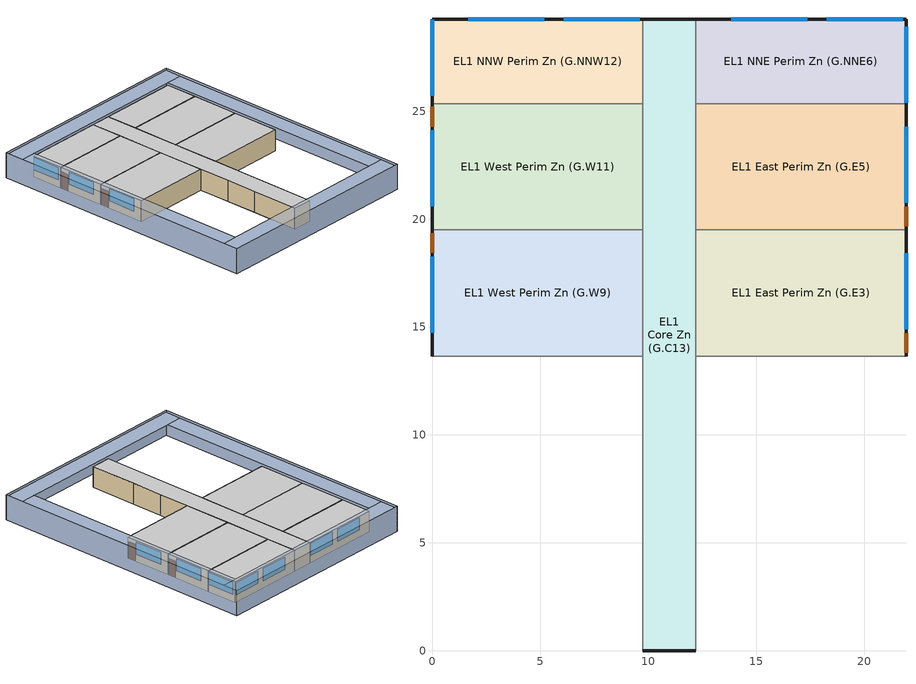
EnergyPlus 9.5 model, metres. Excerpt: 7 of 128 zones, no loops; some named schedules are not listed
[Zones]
EL1 Core Zn (G.C13)
 floor foundation (Exterior Floor Cons): 12.19,29.26 12.19,0 9.75,0 9.75,29.26 z0
 wall outside (EL1 EWall Construction): 12.19,29.26 9.75,29.26 / 9.75,0 12.19,0 z0:2.56
 wall to EL1 NNW Perim Zn (G.NNW12) (EL1 IWall Construction-mirror): 9.75,29.26 9.75,25.36 z0:2.56
 wall to EL1 SSW Perim Zn (G.SSW7) (EL1 IWall Construction-mirror): 9.75,5.85 9.75,0 z0:2.56
 wall to EL1 West Perim Zn (G.W10) (EL1 IWall Construction-mirror): 9.75,13.66 9.75,9.75 z0:2.56
 wall to EL1 West Perim Zn (G.W11) (EL1 IWall Construction-mirror): 9.75,25.36 9.75,19.51 z0:2.56
 wall to EL1 West Perim Zn (G.W8) (EL1 IWall Construction-mirror): 9.75,9.75 9.75,5.85 z0:2.56
 wall to EL1 West Perim Zn (G.W9) (EL1 IWall Construction-mirror): 9.75,19.51 9.75,13.66 z0:2.56
 wall to EL1 East Perim Zn (G.E2) (EL1 IWall Construction-mirror): 12.19,5.85 12.19,9.75 z0:2.56
 wall to EL1 East Perim Zn (G.E3) (EL1 IWall Construction-mirror): 12.19,13.66 12.19,19.51 z0:2.56
 wall to EL1 East Perim Zn (G.E4) (EL1 IWall Construction-mirror): 12.19,9.75 12.19,13.66 z0:2.56
 wall to EL1 East Perim Zn (G.E5) (EL1 IWall Construction-mirror): 12.19,19.51 12.19,25.36 z0:2.56
 wall to EL1 NNE Perim Zn (G.NNE6) (EL1 IWall Construction-mirror): 12.19,25.36 12.19,29.26 z0:2.56
 wall to EL1 SSE Perim Zn (G.SSE1) (EL1 IWall Construction-mirror): 12.19,0 12.19,5.85 z0:2.56
 ceiling to EL1 Core Pl Zn (G.C26) (EL1 Ceilg Construction): 9.75,29.26 9.75,0 12.19,0 12.19,29.26 z2.56
EL1 East Perim Zn (G.E3)
 floor foundation (Exterior Floor Cons): 21.95,19.51 21.95,13.66 12.19,13.66 12.19,19.51 z0
 wall outside (EL1 EWall Construction): 21.95,13.66 21.95,19.51 z0:2.56
 wall to EL1 East Perim Zn (G.E5) (EL1 IWall Construction): 21.95,19.51 12.19,19.51 z0:2.56
 wall to EL1 East Perim Zn (G.E4) (EL1 IWall Construction): 12.19,13.66 21.95,13.66 z0:2.56
 window (Exterior Window): 21.95,14.9 21.95,18.42 z0.91:2.41
 door (Dbl Lyr Unins Mtl Door): 21.95,13.81 21.95,14.72 z0:2.04
 ceiling to EL1 East Perim Pl Zn (G.E16) (EL1 Ceilg Construction): 12.19,19.51 12.19,13.66 21.95,13.66 21.95,19.51 z2.56
EL1 East Perim Zn (G.E5)
 floor foundation (Exterior Floor Cons): 21.95,25.36 21.95,19.51 12.19,19.51 12.19,25.36 z0
 wall outside (EL1 EWall Construction): 21.95,19.51 21.95,25.36 z0:2.56
 wall to EL1 NNE Perim Zn (G.NNE6) (EL1 IWall Construction): 21.95,25.36 12.19,25.36 z0:2.56
 window (Exterior Window): 21.95,20.76 21.95,24.27 z0.91:2.41
 door (Dbl Lyr Unins Mtl Door): 21.95,19.66 21.95,20.57 z0:2.04
 ceiling to EL1 East Perim Pl Zn (G.E18) (EL1 Ceilg Construction): 12.19,25.36 12.19,19.51 21.95,19.51 21.95,25.36 z2.56
EL1 NNE Perim Zn (G.NNE6)
 floor foundation (Exterior Floor Cons): 21.95,29.26 21.95,25.36 12.19,25.36 12.19,29.26 z0
 wall outside (EL1 EWall Construction): 21.95,25.36 21.95,29.26 12.19,29.26 z0:2.56
 window (Exterior Window): 21.95,25.39 21.95,28.91 / 21.79,29.26 18.28,29.26 / 17.37,29.26 13.86,29.26 z0.91:2.41
 ceiling to EL1 NNE Perim Pl Zn (G.NNE19) (EL1 Ceilg Construction): 12.19,29.26 12.19,25.36 21.95,25.36 21.95,29.26 z2.56
EL1 NNW Perim Zn (G.NNW12)
 floor foundation (Exterior Floor Cons): 9.75,29.26 9.75,25.36 0,25.36 0,29.26 z0
 wall outside (EL1 EWall Construction): 9.75,29.26 0,29.26 0,25.36 z0:2.56
 wall to EL1 West Perim Zn (G.W11) (EL1 IWall Construction-mirror): 0,25.36 9.75,25.36 z0:2.56
 window (Exterior Window): 9.6,29.26 6.09,29.26 / 5.18,29.26 1.67,29.26 / 0,29.23 0,25.71 z0.91:2.41
 ceiling to EL1 NNW Perim Pl Zn (G.NNW25) (EL1 Ceilg Construction): 0,29.26 0,25.36 9.75,25.36 9.75,29.26 z2.56
EL1 West Perim Zn (G.W11)
 floor foundation (Exterior Floor Cons): 9.75,25.36 9.75,19.51 0,19.51 0,25.36 z0
 wall outside (EL1 EWall Construction): 0,25.36 0,19.51 z0:2.56
 wall to EL1 West Perim Zn (G.W9) (EL1 IWall Construction-mirror): 0,19.51 9.75,19.51 z0:2.56
 window (Exterior Window): 0,24.11 0,20.59 z0.91:2.41
 door (Dbl Lyr Unins Mtl Door): 0,25.21 0,24.29 z0:2.04
 ceiling to EL1 West Perim Pl Zn (G.W24) (EL1 Ceilg Construction): 0,25.36 0,19.51 9.75,19.51 9.75,25.36 z2.56
EL1 West Perim Zn (G.W9)
 floor foundation (Exterior Floor Cons): 9.75,19.51 9.75,13.66 0,13.66 0,19.51 z0
 wall outside (EL1 EWall Construction): 0,19.51 0,13.66 z0:2.56
 wall to EL1 West Perim Zn (G.W10) (EL1 IWall Construction): 0,13.66 9.75,13.66 z0:2.56
 window (Exterior Window): 0,18.26 0,14.74 z0.91:2.41
 door (Dbl Lyr Unins Mtl Door): 0,19.35 0,18.44 z0:2.04
 ceiling to EL1 West Perim Pl Zn (G.W22) (EL1 Ceilg Construction): 0,19.51 0,13.66 9.75,13.66 9.75,19.51 z2.56
shading: -2.13,31.39 24.08,31.39 / 24.08,31.39 24.08,-2.13 / 24.08,-2.13 -2.13,-2.13 / -2.13,31.39 -2.13,-2.13 z0:3.05; 23.93,31.24 23.93,29.26 -1.98,29.26 -1.98,31.24 z2.9; 0,29.26 0,0 -1.98,0 -1.98,29.26 z2.9; 23.93,0 23.93,-1.98 -1.98,-1.98 -1.98,0 z2.9; 23.93,29.26 23.93,0 21.95,0 21.95,29.26 z2.9
[Building]
MFm+dxgf+existing: North Axis {deg}=0; Terrain=Suburbs; Loads Convergence Tolerance Value {W}=0.04; Temperature Convergence Tolerance Value {deltaC}=0.4; Solar Distribution=FullExterior; Maximum Number of Warmup Days=40; Minimum Number of Warmup Days=10
[Site:Location]
CA_EUREKA_USA Design_Conditions: Latitude {deg}=40.8; Longitude {deg}=-124.17; Time Zone {hr}=-8; Elevation {m}=18
[SizingPeriod:DesignDay] Day of Month=21; Dry-Bulb Temperature Range Modifier Type=DefaultMultipliers; Humidity Condition Type=Wetbulb; Barometric Pressure {Pa}=101109; Rain Indicator=No; Snow Indicator=No; Daylight Saving Time Indicator=No
Name | Month | Day Type | Maximum Dry-Bulb Temperature {C} | Daily Dry-Bulb Temperature Range {deltaC} | Wetbulb or DewPoint at Maximum Dry-Bulb {C} | Wind Speed {m/s} | Wind Direction {deg} | Solar Model Indicator | Sky Clearness | ASHRAE Clear Sky Optical Depth for Beam Irradiance (taub) | ASHRAE Clear Sky Optical Depth for Diffuse Irradiance (taud)
CA_EUREKA Ann Htg 99.6% Condns DB | 12 | WinterDesignDay | 0.7 | 0 | 0.7 | 1.5 | 100 | ASHRAEClearSky | 0
CA_EUREKA Ann Clg .4% Condns DB=>MWB | 8 | SummerDesignDay | 20.1 | 4.5 | 15.1 | 4.2 | 320 | ASHRAETau |  | 0.327 | 2.581
[Site:WaterMainsTemperature]
Calculation Method=Correlation; Annual Average Outdoor Air Temperature {C}=10.81; Maximum Difference In Monthly Average Outdoor Air Temperatures {deltaC}=16.84
[Material]
Name | Roughness | Thickness {m} | Conductivity {W/m-K} | Density {kg/m3} | Specific Heat {J/kg-K} | Thermal Absorptance | Solar Absorptance | Visible Absorptance
GypBd 1/2in (GP01) | Rough | 0.0128016 | 0.160159 | 800.925 | 837.36
Light Soil Damp 2in | Rough | 0.0508 | 0.864789 | 1601.85 | 1046.7
Conc HW 140lb 4in (HF-C5) | Rough | 0.101498 | 1.72958 | 2242.59 | 837.36
syn_stucco | MediumSmooth | 0.003048 | 8.65E-02 | 400 | 878.64
Drywall_1/2in | MediumSmooth | 0.0127 | 0.16009 | 800.923 | 1087.84
OSB_7/16in | MediumSmooth | 0.0111125 | 0.1163 | 544.627 | 1213.36
sheathing_consol_layer | Rough | 0.0127 | 0.0940184 | 685.008 | 1172.332
wall_consol_layer | Rough | 0.137 | 0.057165 | 120.801 | 1036.26
ceil_consol_layer | Rough | 0.195 | 0.0617176 | 41.9286 | 776.251
Carpet_n_pad | MediumSmooth | 0.0254001 | 0.0601314 | 32.0369 | 836.8 | 0.9 | 0.7 | 0.7
[Material:NoMass] Roughness=Rough
Name | Thermal Resistance {m2-K/W}
EL1 IWall Cons Mat 2 (0.91) | 0.160211
Dbl Lyr Unins Mtl Door | 0.214703
[WindowMaterial:SimpleGlazingSystem]
Glass: U-Factor {W/m2-K}=3.74787; Solar Heat Gain Coefficient=0.52; Visible Transmittance=0.88
[WindowMaterial:Blind]
int_blind: Slat Orientation=Horizontal; Slat Width {m}=0.025; Slat Separation {m}=0.01875; Slat Thickness {m}=0.001; Slat Angle {deg}=45; Slat Conductivity {W/m-K}=221; Slat Beam Solar Transmittance=0; Front Side Slat Beam Solar Reflectance=0.5; Back Side Slat Beam Solar Reflectance=0.5; Slat Diffuse Solar Transmittance=0; Front Side Slat Diffuse Solar Reflectance=0.5; Back Side Slat Diffuse Solar Reflectance=0.5; Slat Beam Visible Transmittance=0; Front Side Slat Beam Visible Reflectance=0.5; Back Side Slat Beam Visible Reflectance=0.5; Slat Diffuse Visible Transmittance=0; Front Side Slat Diffuse Visible Reflectance=0.5; Back Side Slat Diffuse Visible Reflectance=0.5; Slat Infrared Hemispherical Transmittance=0; Front Side Slat Infrared Hemispherical Emissivity=0.9; Back Side Slat Infrared Hemispherical Emissivity=0.9; Blind to Glass Distance {m}=0.05; Blind Top Opening Multiplier=0.5; Blind Bottom Opening Multiplier=0.5; Blind Left Side Opening Multiplier=0.5; Blind Right Side Opening Multiplier=0.5
[Construction]
Exterior Window: Glass
EL1 EWall Construction: syn_stucco, sheathing_consol_layer, OSB_7/16in, wall_consol_layer, Drywall_1/2in
EL1 IWall Construction; EL1 IWall Construction-mirror: GypBd 1/2in (GP01), EL1 IWall Cons Mat 2 (0.91), GypBd 1/2in (GP01)
Dbl Lyr Unins Mtl Door: Dbl Lyr Unins Mtl Door
EL1 Ceilg Construction: ceil_consol_layer, Drywall_1/2in
window_w_blinds: Glass, int_blind
Exterior Floor Cons: Light Soil Damp 2in, Conc HW 140lb 4in (HF-C5), Carpet_n_pad
[Zone] Multiplier=1; Part of Total Floor Area=Yes
EL1 Core Zn (G.C13); EL1 East Perim Zn (G.E3); EL1 East Perim Zn (G.E5); EL1 NNE Perim Zn (G.NNE6); EL1 NNW Perim Zn (G.NNW12); EL1 West Perim Zn (G.W11); EL1 West Perim Zn (G.W9)
[WindowShadingControl] Shading Type=InteriorBlind; Construction with Shading=window_w_blinds; Shading Control Type=OnNightIfHeatingAndOnDayIfCooling; Schedule=DEER Res ShadeSch; Shading Control Is Scheduled=Yes; Glare Control Is Active=No; Multiple Surface Control Type=Sequential
Name | Zone | Fenestration Surface 1 | Fenestration Surface 2 | Fenestration Surface 3
Shades-EL1-unit-G.E3 | EL1 East Perim Zn (G.E3) | EL1 East Win (G.E3.E4.W1)
Shades-EL1-unit-G.E5 | EL1 East Perim Zn (G.E5) | EL1 East Win (G.E5.E6.W1)
Shades-EL1-unit-G.E6 | EL1 NNE Perim Zn (G.NNE6) | EL1 East Win (G.NNE6.E8.W1) | EL1 North Win (G.NNE6.E7.W1) | EL1 North Win (G.NNE6.E7.W2)
Shades-EL1-unit-G.W9 | EL1 West Perim Zn (G.W9) | EL1 West Win (G.W9.E12.W1)
Shades-EL1-unit-G.W11 | EL1 West Perim Zn (G.W11) | EL1 West Win (G.W11.E14.W1)
Shades-EL1-unit-G.W12 | EL1 NNW Perim Zn (G.NNW12) | EL1 West Win (G.NNW12.E15.W1) | EL1 North Win (G.NNW12.E16.W1) | EL1 North Win (G.NNW12.E16.W2)
[Foundation:Kiva]
Slab Foundation
[Foundation:Kiva:Settings]
Soil Conductivity {W/m-K}=1.73; Soil Density {kg/m3}=1842; Soil Specific Heat {J/kg-K}=419; Ground Solar Absorptivity=0.9; Ground Thermal Absorptivity=0.9; Ground Surface Roughness {m}=0.03; Far-Field Width {m}=40; Deep-Ground Boundary Condition=ZeroFlux; Deep-Ground Depth {m}=40; Minimum Cell Dimension {m}=0.02; Maximum Cell Growth Coefficient=1.5; Simulation Timestep=Timestep
[SurfaceProperty:ExposedFoundationPerimeter] Exposed Perimeter Calculation Method=ExposedPerimeterFraction; Surface Segment 1 Exposed=Yes
Name | Exposed Perimeter Fraction
EL1 Flr (G.C13.U13) | 0.077
EL1 Flr (G.E3.U3); EL1 Flr (G.E5.U5); EL1 Flr (G.W11.U11); EL1 Flr (G.W9.U9) | 0.18
EL1 Flr (G.NNE6.U6); EL1 Flr (G.NNW12.U12) | 0.5
[OtherEquipment] Fuel Type=None; Design Level Calculation Method=EquipmentLevel; Design Level {W}=0; Fraction Radiant=0; Fraction Lost=0
Name | Zone or ZoneList | Schedule | Fraction Latent
SupplySensibleLeakageToEL1 East Perim Zn (G.E3); SupplyDuctConductionToEL1 East Perim Zn (G.E3) | EL1 East Perim Zn (G.E3) | EL1 East Perim Zn (G.E3) Duct Loss Sch | 0
SupplyLatentLeakageToEL1 East Perim Zn (G.E3) | EL1 East Perim Zn (G.E3) | EL1 East Perim Zn (G.E3) Duct Loss Sch | 1
SupplySensibleLeakageToEL1 East Perim Zn (G.E5); SupplyDuctConductionToEL1 East Perim Zn (G.E5) | EL1 East Perim Zn (G.E5) | EL1 East Perim Zn (G.E5) Duct Loss Sch | 0
SupplyLatentLeakageToEL1 East Perim Zn (G.E5) | EL1 East Perim Zn (G.E5) | EL1 East Perim Zn (G.E5) Duct Loss Sch | 1
SupplySensibleLeakageToEL1 West Perim Zn (G.W9); SupplyDuctConductionToEL1 West Perim Zn (G.W9) | EL1 West Perim Zn (G.W9) | EL1 West Perim Zn (G.W9) Duct Loss Sch | 0
SupplyLatentLeakageToEL1 West Perim Zn (G.W9) | EL1 West Perim Zn (G.W9) | EL1 West Perim Zn (G.W9) Duct Loss Sch | 1
SupplySensibleLeakageToEL1 West Perim Zn (G.W11); SupplyDuctConductionToEL1 West Perim Zn (G.W11) | EL1 West Perim Zn (G.W11) | EL1 West Perim Zn (G.W11) Duct Loss Sch | 0
SupplyLatentLeakageToEL1 West Perim Zn (G.W11) | EL1 West Perim Zn (G.W11) | EL1 West Perim Zn (G.W11) Duct Loss Sch | 1
[ZoneMixing] Design Flow Rate Calculation Method=Flow/Zone; Design Flow Rate {m3/s}=0
Name | Zone | Schedule | Source Zone
EL1 East Perim Pl Zn (G.E16)ToEL1 East Perim Zn (G.E3)Mixing | EL1 East Perim Zn (G.E3) | EL1 East Perim Zn (G.E3) Duct Loss Sch | EL1 East Perim Pl Zn (G.E16)
EL1 East Perim Zn (G.E3)ToEL1 East Perim Pl Zn (G.E16)Mixing | EL1 East Perim Pl Zn (G.E16) | EL1 East Perim Zn (G.E3) Duct Loss Sch | EL1 East Perim Zn (G.E3)
EL1 East Perim Pl Zn (G.E18)ToEL1 East Perim Zn (G.E5)Mixing | EL1 East Perim Zn (G.E5) | EL1 East Perim Zn (G.E5) Duct Loss Sch | EL1 East Perim Pl Zn (G.E18)
EL1 East Perim Zn (G.E5)ToEL1 East Perim Pl Zn (G.E18)Mixing | EL1 East Perim Pl Zn (G.E18) | EL1 East Perim Zn (G.E5) Duct Loss Sch | EL1 East Perim Zn (G.E5)
EL1 West Perim Pl Zn (G.W22)ToEL1 West Perim Zn (G.W9)Mixing | EL1 West Perim Zn (G.W9) | EL1 West Perim Zn (G.W9) Duct Loss Sch | EL1 West Perim Pl Zn (G.W22)
EL1 West Perim Zn (G.W9)ToEL1 West Perim Pl Zn (G.W22)Mixing | EL1 West Perim Pl Zn (G.W22) | EL1 West Perim Zn (G.W9) Duct Loss Sch | EL1 West Perim Zn (G.W9)
EL1 West Perim Pl Zn (G.W24)ToEL1 West Perim Zn (G.W11)Mixing | EL1 West Perim Zn (G.W11) | EL1 West Perim Zn (G.W11) Duct Loss Sch | EL1 West Perim Pl Zn (G.W24)
EL1 West Perim Zn (G.W11)ToEL1 West Perim Pl Zn (G.W24)Mixing | EL1 West Perim Pl Zn (G.W24) | EL1 West Perim Zn (G.W11) Duct Loss Sch | EL1 West Perim Zn (G.W11)
[EnergyManagementSystem:Actuator]
Name | Actuated Component Unique | Actuated Component Type | Actuated Component Control Type
VEL1WestPerimZnGW9ToEL1WestPerimPlZnGW22 | EL1 West Perim Zn (G.W9)ToEL1 West Perim Pl Zn (G.W22)Mixing | ZoneMixing | Air Exchange Flow Rate
Qleak_s_sEL1WestPerimZnTW35 | SupplySensibleLeakageToEL1 West Perim Zn (T.W35) | OtherEquipment | Power Level
Qleak_s_lEL1WestPerimZnTW35 | SupplyLatentLeakageToEL1 West Perim Zn (T.W35) | OtherEquipment | Power Level
Qduct_sToEL1WestPerimZnTW35 | SupplyDuctConductionToEL1 West Perim Zn (T.W35) | OtherEquipment | Power Level
Qduct_sToEL1WestPerimAtZnTW48 | SupplyDuctConductionToEL1 West Perim At Zn (T.W48) | OtherEquipment | Power Level
Qduct_rToPlenumDXFGEL1T_W35 | ReturnDuctConductionToPlenumDXFG EL1 T_W35 | OtherEquipment | Power Level
Qduct_rToEL1WestPerimAtZnTW48 | ReturnDuctConductionToEL1 West Perim At Zn (T.W48) | OtherEquipment | Power Level
Qleak_sToEL1WestPerimAtZnTW48 | SupplySensibleLeakageToEL1 West Perim At Zn (T.W48) | OtherEquipment | Power Level
LatentLeakageToEL1WestPerimAtZnTW48 | SupplyLatentLeakageToEL1 West Perim At Zn (T.W48) | OtherEquipment | Power Level
Qleak_r_sDXFGEL1T_W35 | ReturnSensibleLeakageEquipDXFG EL1 T_W35 | OtherEquipment | Power Level
Qleak_r_lDXFGEL1T_W35 | ReturnLatentLeakageEquipDXFG EL1 T_W35 | OtherEquipment | Power Level
VEL1WestPerimAtZnTW48ToEL1WestPerimZnTW35 | EL1 West Perim At Zn (T.W48)ToEL1 West Perim Zn (T.W35)Mixing | ZoneMixing | Air Exchange Flow Rate
VEL1WestPerimZnTW35ToEL1WestPerimAtZnTW48 | EL1 West Perim Zn (T.W35)ToEL1 West Perim At Zn (T.W48)Mixing | ZoneMixing | Air Exchange Flow Rate
Qleak_s_sEL1WestPerimZnGW11 | SupplySensibleLeakageToEL1 West Perim Zn (G.W11) | OtherEquipment | Power Level
Qleak_s_lEL1WestPerimZnGW11 | SupplyLatentLeakageToEL1 West Perim Zn (G.W11) | OtherEquipment | Power Level
Qduct_sToEL1WestPerimZnGW11 | SupplyDuctConductionToEL1 West Perim Zn (G.W11) | OtherEquipment | Power Level
Qduct_sToEL1WestPerimPlZnGW24 | SupplyDuctConductionToEL1 West Perim Pl Zn (G.W24) | OtherEquipment | Power Level
Qduct_rToPlenumDXFGEL1G_W11 | ReturnDuctConductionToPlenumDXFG EL1 G_W11 | OtherEquipment | Power Level
Qduct_rToEL1WestPerimPlZnGW24 | ReturnDuctConductionToEL1 West Perim Pl Zn (G.W24) | OtherEquipment | Power Level
Qleak_sToEL1WestPerimPlZnGW24 | SupplySensibleLeakageToEL1 West Perim Pl Zn (G.W24) | OtherEquipment | Power Level
LatentLeakageToEL1WestPerimPlZnGW24 | SupplyLatentLeakageToEL1 West Perim Pl Zn (G.W24) | OtherEquipment | Power Level
Qleak_r_sDXFGEL1G_W11 | ReturnSensibleLeakageEquipDXFG EL1 G_W11 | OtherEquipment | Power Level
Qleak_r_lDXFGEL1G_W11 | ReturnLatentLeakageEquipDXFG EL1 G_W11 | OtherEquipment | Power Level
VEL1WestPerimPlZnGW24ToEL1WestPerimZnGW11 | EL1 West Perim Pl Zn (G.W24)ToEL1 West Perim Zn (G.W11)Mixing | ZoneMixing | Air Exchange Flow Rate
VEL1WestPerimZnGW11ToEL1WestPerimPlZnGW24 | EL1 West Perim Zn (G.W11)ToEL1 West Perim Pl Zn (G.W24)Mixing | ZoneMixing | Air Exchange Flow Rate
Qleak_s_sEL1WestPerimZnTW37 | SupplySensibleLeakageToEL1 West Perim Zn (T.W37) | OtherEquipment | Power Level
Qleak_s_lEL1WestPerimZnTW37 | SupplyLatentLeakageToEL1 West Perim Zn (T.W37) | OtherEquipment | Power Level
Qduct_sToEL1WestPerimZnTW37 | SupplyDuctConductionToEL1 West Perim Zn (T.W37) | OtherEquipment | Power Level
Qduct_sToEL1WestPerimAtZnTW50 | SupplyDuctConductionToEL1 West Perim At Zn (T.W50) | OtherEquipment | Power Level
Qduct_rToPlenumDXFGEL1T_W37 | ReturnDuctConductionToPlenumDXFG EL1 T_W37 | OtherEquipment | Power Level
Qduct_rToEL1WestPerimAtZnTW50 | ReturnDuctConductionToEL1 West Perim At Zn (T.W50) | OtherEquipment | Power Level
Qleak_sToEL1WestPerimAtZnTW50 | SupplySensibleLeakageToEL1 West Perim At Zn (T.W50) | OtherEquipment | Power Level
LatentLeakageToEL1WestPerimAtZnTW50 | SupplyLatentLeakageToEL1 West Perim At Zn (T.W50) | OtherEquipment | Power Level
Qleak_r_sDXFGEL1T_W37 | ReturnSensibleLeakageEquipDXFG EL1 T_W37 | OtherEquipment | Power Level
Qleak_r_lDXFGEL1T_W37 | ReturnLatentLeakageEquipDXFG EL1 T_W37 | OtherEquipment | Power Level
VEL1WestPerimAtZnTW50ToEL1WestPerimZnTW37 | EL1 West Perim At Zn (T.W50)ToEL1 West Perim Zn (T.W37)Mixing | ZoneMixing | Air Exchange Flow Rate
VEL1WestPerimZnTW37ToEL1WestPerimAtZnTW50 | EL1 West Perim Zn (T.W37)ToEL1 West Perim At Zn (T.W50)Mixing | ZoneMixing | Air Exchange Flow Rate
Qleak_s_sEL2WSWPerimZnGWSW1 | SupplySensibleLeakageToEL2 WSW Perim Zn (G.WSW1) | OtherEquipment | Power Level
Qleak_s_lEL2WSWPerimZnGWSW1 | SupplyLatentLeakageToEL2 WSW Perim Zn (G.WSW1) | OtherEquipment | Power Level
Qduct_sToEL2WSWPerimZnGWSW1 | SupplyDuctConductionToEL2 WSW Perim Zn (G.WSW1) | OtherEquipment | Power Level
Qduct_sToEL2WSWPerimPlZnGWSW14 | SupplyDuctConductionToEL2 WSW Perim Pl Zn (G.WSW14) | OtherEquipment | Power Level
Qduct_rToPlenumDXFGEL2G_WSW1 | ReturnDuctConductionToPlenumDXFG EL2 G_WSW1 | OtherEquipment | Power Level
Qduct_rToEL2WSWPerimPlZnGWSW14 | ReturnDuctConductionToEL2 WSW Perim Pl Zn (G.WSW14) | OtherEquipment | Power Level
Qleak_sToEL2WSWPerimPlZnGWSW14 | SupplySensibleLeakageToEL2 WSW Perim Pl Zn (G.WSW14) | OtherEquipment | Power Level
LatentLeakageToEL2WSWPerimPlZnGWSW14 | SupplyLatentLeakageToEL2 WSW Perim Pl Zn (G.WSW14) | OtherEquipment | Power Level
Qleak_r_sDXFGEL2G_WSW1 | ReturnSensibleLeakageEquipDXFG EL2 G_WSW1 | OtherEquipment | Power Level
Qleak_r_lDXFGEL2G_WSW1 | ReturnLatentLeakageEquipDXFG EL2 G_WSW1 | OtherEquipment | Power Level
VEL2WSWPerimPlZnGWSW14ToEL2WSWPerimZnGWSW1 | EL2 WSW Perim Pl Zn (G.WSW14)ToEL2 WSW Perim Zn (G.WSW1)Mixing | ZoneMixing | Air Exchange Flow Rate
VEL2WSWPerimZnGWSW1ToEL2WSWPerimPlZnGWSW14 | EL2 WSW Perim Zn (G.WSW1)ToEL2 WSW Perim Pl Zn (G.WSW14)Mixing | ZoneMixing | Air Exchange Flow Rate
Qleak_s_sEL2WSWPerimZnTWSW27 | SupplySensibleLeakageToEL2 WSW Perim Zn (T.WSW27) | OtherEquipment | Power Level
Qleak_s_lEL2WSWPerimZnTWSW27 | SupplyLatentLeakageToEL2 WSW Perim Zn (T.WSW27) | OtherEquipment | Power Level
Qduct_sToEL2WSWPerimZnTWSW27 | SupplyDuctConductionToEL2 WSW Perim Zn (T.WSW27) | OtherEquipment | Power Level
Qduct_sToEL2WSWPerimAtZnTWSW40 | SupplyDuctConductionToEL2 WSW Perim At Zn (T.WSW40) | OtherEquipment | Power Level
Qduct_rToPlenumDXFGEL2T_WSW27 | ReturnDuctConductionToPlenumDXFG EL2 T_WSW27 | OtherEquipment | Power Level
